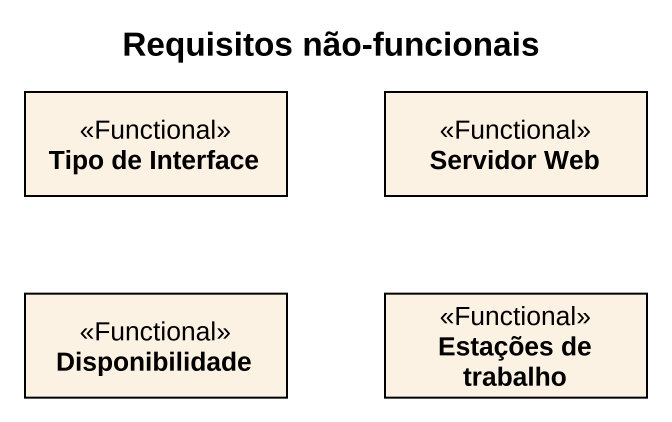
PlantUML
@startuml
title Requisitos não-funcionais
hide circle
hide empty members
class "Tipo de Interface" as Tipo_de_Interface <<Functional>>
class "Servidor Web" as Servidor_Web <<Functional>>
class Disponibilidade <<Functional>>
class "Estações de trabalho" as Estações_de_trabalho <<Functional>>
@enduml
